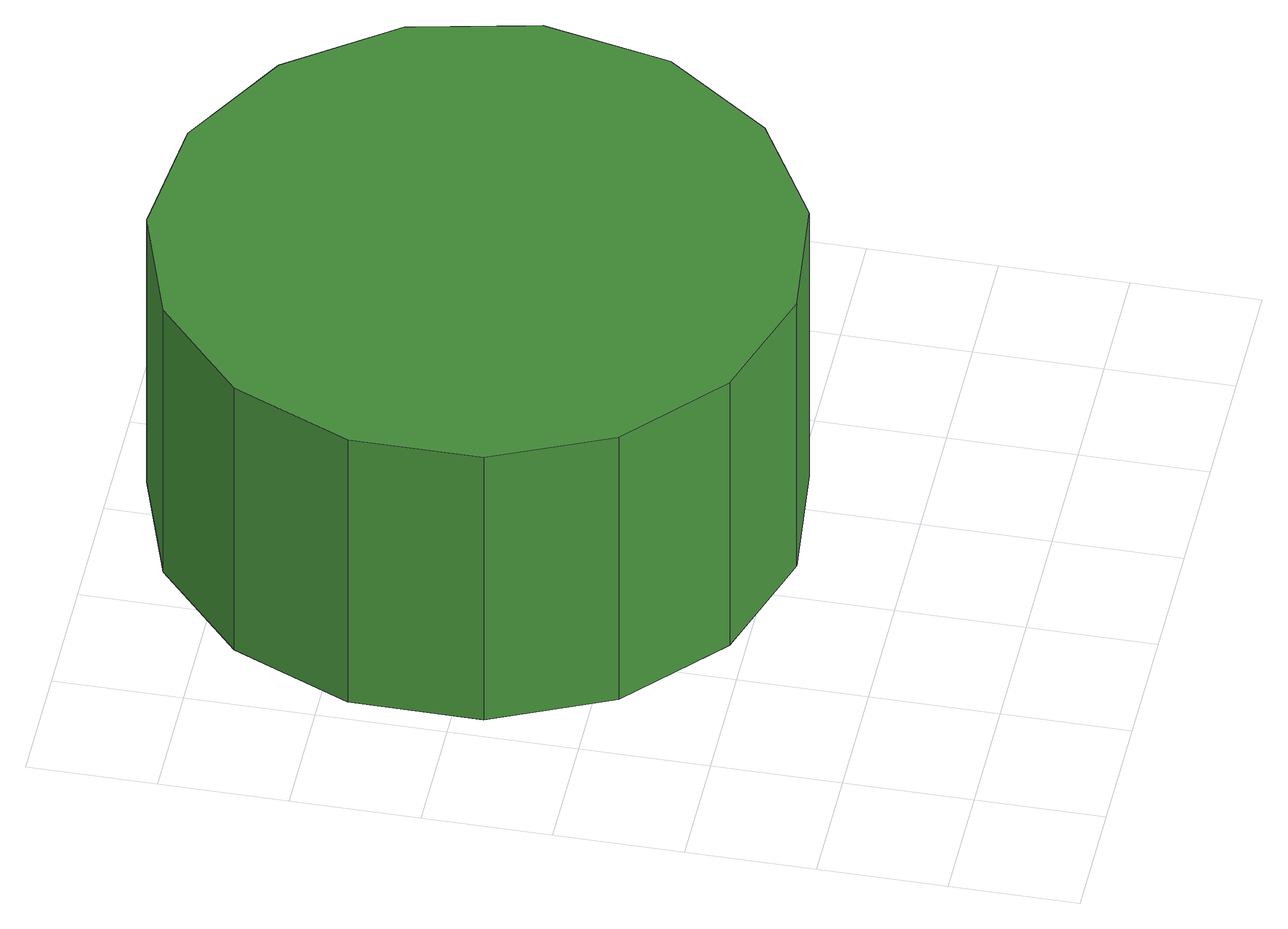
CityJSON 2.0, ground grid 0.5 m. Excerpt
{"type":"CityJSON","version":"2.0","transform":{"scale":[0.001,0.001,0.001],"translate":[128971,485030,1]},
"CityObjects":{
"tree1":{"type":"SolitaryVegetationObject","attributes":{"function":"something"},"geometry":[{"type":"MultiSurface","lod":"1","boundaries":[[[0,1,2,3,4,5,6,7,8,9,10,11,12,13,14]],[[15,16,17,18,19,20,21,22,23,24,25,26,27,28,29]],[[0,29,28,1]],[[1,28,27,2]],[[2,27,26,3]],[[3,26,25,4]],[[4,25,24,5]],[[5,24,23,6]],[[6,23,22,7]],[[7,22,21,8]],[[8,21,20,9]],[[9,20,19,10]],[[10,19,18,11]],[[11,18,17,12]],[[12,17,16,13]],[[13,16,15,14]],[[14,15,29,0]]]}]}
},
"vertices":[
[2551,2139,1532],[2444,2644,1532],[2140,3061,1532],[1694,3319,1532],[1181,3373,1532],[690,3213,1532],[307,2868,1532],[97,2397,1532],[97,1881,1532],[307,1410,1532],[690,1065,1532],[1181,906,1532],[1694,960,1532],[2140,1218,1532],[2444,1635,1532],[2444,1635,242],[2140,1218,242],[1694,960,242],[1181,906,242],[690,1065,242],[307,1410,242],[97,1881,242],[97,2397,242],[307,2868,242],[690,3213,242],[1181,3373,242],[1694,3319,242],[2140,3061,242],[2444,2644,242],[2551,2139,242]
]}
